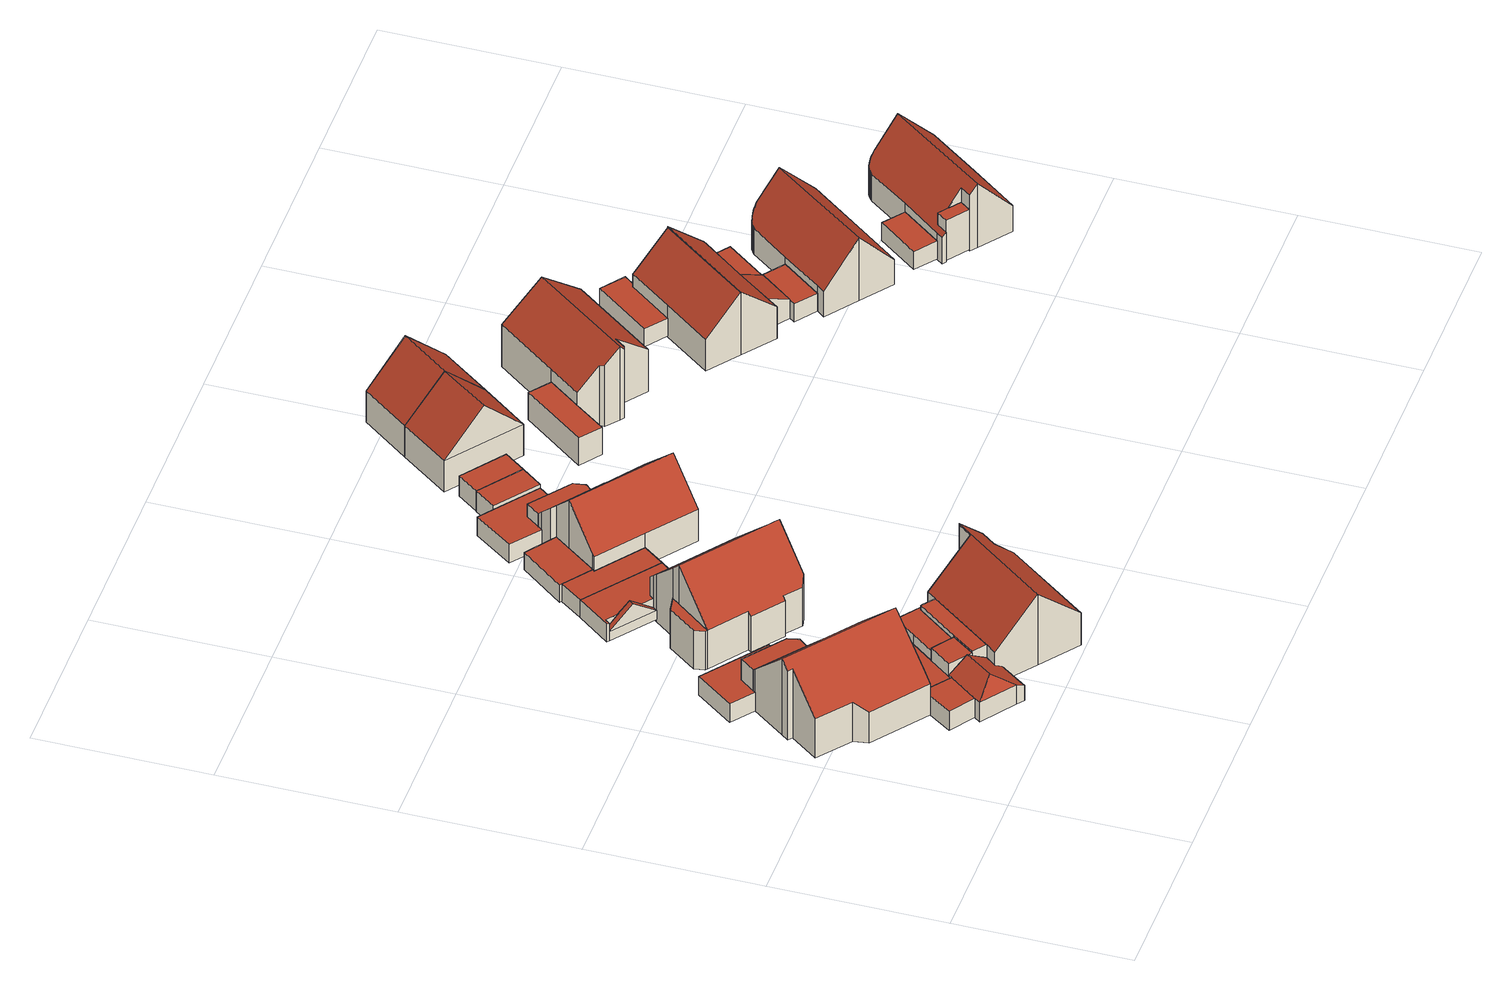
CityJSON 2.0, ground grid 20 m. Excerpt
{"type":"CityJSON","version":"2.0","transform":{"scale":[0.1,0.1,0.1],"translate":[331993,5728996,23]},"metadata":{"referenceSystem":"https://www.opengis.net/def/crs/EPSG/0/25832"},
"CityObjects":{
"building1":{"type":"Building","attributes":{"Gemeindeschluessel":"05170048","Geometrietyp2DReferenz":"3000","function":"31001_1010"},"address":[{"country":"Germany","locality":"Wesel","thoroughfareNumber":"53","thoroughfareName":"Saturnweg"}],"children":["building1-1","building1-2"]},
"building1-1":{"type":"BuildingPart","attributes":{"roofType":"3100","measuredHeight":10.25},"parents":["building1"],"geometry":[{"type":"Solid","lod":"2","boundaries":[[[[0,1,2,3]],[[4,5,1,0]],[[6,7,5,4]],[[8,9,7,6]],[[10,11,9,8]],[[12,13,11,10]],[[14,15,13,12]],[[16,17,15,14]],[[18,19,17,16]],[[20,21,19,18]],[[22,23,21,20]],[[24,25,26,27]],[[28,29,25,24]],[[30,31,29,28]],[[32,33,31,30]],[[3,2,33,32]],[[3,32,30,28,24,27,22,20,18,0]],[[16,14,12,10,8,6,4,0,18]],[[1,5,7,9,11,13,15,17,19,21,23,26,25,29,31,33,2]],[[27,26,23,22]]]],"semantics":{"surfaces":[{"type":"WallSurface"},{"type":"RoofSurface"},{"type":"GroundSurface"},{"type":"ClosureSurface"}],"values":[[0,0,0,0,0,0,0,0,0,0,0,0,0,0,0,0,1,1,2,3]]}}]},
"building1-2":{"type":"BuildingPart","attributes":{"roofType":"1000","measuredHeight":5.25},"parents":["building1"],"geometry":[{"type":"Solid","lod":"2","boundaries":[[[[34,35,23,22]],[[36,37,35,34]],[[38,39,37,36]],[[40,41,39,38]],[[27,26,41,40]],[[40,38,36,34,22,27]],[[35,37,39,41,26,23]],[[22,23,26,27]]]],"semantics":{"surfaces":[{"type":"WallSurface"},{"type":"RoofSurface"},{"type":"GroundSurface"},{"type":"ClosureSurface"}],"values":[[0,0,0,0,0,1,2,3]]}}]},
"building2":{"type":"Building","attributes":{"Gemeindeschluessel":"05170048","Geometrietyp2DReferenz":"3000","function":"51009_1610"},"children":["building2-1","building2-2"]},
"building2-1":{"type":"BuildingPart","attributes":{"roofType":"5000","measuredHeight":4.12},"parents":["building2"],"geometry":[{"type":"Solid","lod":"2","boundaries":[[[[42,43,44,45]],[[46,47,43,42]],[[48,49,47,46]],[[50,51,49,48]],[[52,53,51,50]],[[54,55,53,52]],[[56,57,55,54]],[[58,59,57,56]],[[60,61,62,63]],[[45,44,61,60]],[[45,60,63,58,56,64]],[[56,54,64]],[[54,52,50,48,46,42,45,64]],[[43,47,49,51,53,55,57,59,62,61,44]],[[63,62,59,58]]]],"semantics":{"surfaces":[{"type":"WallSurface"},{"type":"RoofSurface"},{"type":"GroundSurface"},{"type":"ClosureSurface"}],"values":[[0,0,0,0,0,0,0,0,0,0,1,1,1,2,3]]}}]},
"building2-2":{"type":"BuildingPart","attributes":{"roofType":"1000","measuredHeight":2.57},"parents":["building2"],"geometry":[{"type":"Solid","lod":"2","boundaries":[[[[65,7,66,67]],[[68,5,7,65]],[[63,62,5,68]],[[67,66,59,58]],[[63,68,65,67,58]],[[7,5,62,59,66]],[[58,59,62,63]]]],"semantics":{"surfaces":[{"type":"WallSurface"},{"type":"RoofSurface"},{"type":"GroundSurface"},{"type":"ClosureSurface"}],"values":[[0,0,0,0,1,2,3]]}}]},
"building3":{"type":"Building","attributes":{"Geometrietyp2DReferenz":"3000","Gemeindeschluessel":"05170048","function":"31001_2463","roofType":"1000","measuredHeight":2.54},"address":[{"country":"Germany","locality":"Wesel","thoroughfareNumber":"53","thoroughfareName":"Saturnweg"}],"geometry":[{"type":"Solid","lod":"2","boundaries":[[[[69,70,71,72]],[[73,74,70,69]],[[75,37,74,73]],[[76,35,37,75]],[[77,21,35,76]],[[72,71,21,77]],[[76,75,73,69,72,77]],[[70,74,37,35,21,71]]]],"semantics":{"surfaces":[{"type":"WallSurface"},{"type":"RoofSurface"},{"type":"GroundSurface"}],"values":[[0,0,0,0,0,0,1,2]]}}]},
"building4":{"type":"Building","attributes":{"Geometrietyp2DReferenz":"3000","Gemeindeschluessel":"05170048","function":"31001_1010","roofType":"1000","measuredHeight":3.97},"address":[{"country":"Germany","locality":"Wesel","thoroughfareNumber":"49","thoroughfareName":"Saturnweg"}],"geometry":[{"type":"Solid","lod":"2","boundaries":[[[[78,79,80,81]],[[82,83,79,78]],[[84,85,83,82]],[[81,80,85,84]],[[82,78,81,84]],[[79,83,85,80]]]],"semantics":{"surfaces":[{"type":"WallSurface"},{"type":"RoofSurface"},{"type":"GroundSurface"}],"values":[[0,0,0,0,1,2]]}}]},
"building5":{"type":"Building","attributes":{"Gemeindeschluessel":"05170048","Geometrietyp2DReferenz":"3000","function":"31001_2463"},"address":[{"country":"Germany","locality":"Wesel","thoroughfareNumber":"53","thoroughfareName":"Saturnweg"}],"children":["building5-1","building5-2"]},
"building5-1":{"type":"BuildingPart","attributes":{"roofType":"1000","measuredHeight":2.34},"parents":["building5"],"geometry":[{"type":"Solid","lod":"2","boundaries":[[[[86,87,88,89]],[[90,80,91,92]],[[93,85,80,90]],[[94,95,85,93]],[[89,88,95,94]],[[93,90,92,86,89,94]],[[87,91,80,85,95,88]],[[91,87,86,92]]]],"semantics":{"surfaces":[{"type":"WallSurface"},{"type":"RoofSurface"},{"type":"GroundSurface"},{"type":"ClosureSurface"}],"values":[[0,0,0,0,0,1,2,3]]}}]},
"building5-2":{"type":"BuildingPart","attributes":{"roofType":"1000","measuredHeight":2.37},"address":[{"country":"Germany","locality":"Wesel","thoroughfareNumber":"53","thoroughfareName":"Saturnweg"}],"parents":["building5"],"geometry":[{"type":"MultiSurface","lod":"2","boundaries":[[[96,97,33,98]],[[92,99,97,96]],[[98,33,2,86]],[[92,96,98,86]],[[97,99,2,33]],[[91,87,2,99]],[[92,86,87,91]]],"semantics":{"surfaces":[{"type":"WallSurface"},{"type":"RoofSurface"},{"type":"GroundSurface"},{"type":"ClosureSurface"}],"values":[0,0,0,1,2,0,3]}}]},
"building6":{"type":"Building","attributes":{"Geometrietyp2DReferenz":"3000","Gemeindeschluessel":"05170048","function":"31001_2463","roofType":"1000","measuredHeight":3.61},"address":[{"country":"Germany","locality":"Wesel","thoroughfareNumber":"49","thoroughfareName":"Saturnweg"}],"geometry":[{"type":"Solid","lod":"2","boundaries":[[[[100,97,99,101]],[[102,103,97,100]],[[104,105,103,102]],[[106,107,105,104]],[[108,109,107,106]],[[110,111,109,108]],[[112,113,111,110]],[[101,99,113,112]],[[110,108,106,104,102,100,101,112]],[[97,103,105,107,109,111,113,99]]]],"semantics":{"surfaces":[{"type":"WallSurface"},{"type":"RoofSurface"},{"type":"GroundSurface"}],"values":[[0,0,0,0,0,0,0,0,1,2]]}}]},
"building7":{"type":"Building","attributes":{"Gemeindeschluessel":"05170048","Geometrietyp2DReferenz":"3000","function":"31001_1010"},"address":[{"country":"Germany","locality":"Wesel","thoroughfareNumber":"49","thoroughfareName":"Saturnweg"},{"country":"Germany","locality":"Wesel","thoroughfareNumber":"47","thoroughfareName":"Saturnweg"}],"children":["building7-1","building7-2"]},
"building7-1":{"type":"BuildingPart","attributes":{"roofType":"3100","measuredHeight":9.47},"parents":["building7"],"geometry":[{"type":"Solid","lod":"2","boundaries":[[[[114,49,115,116]],[[117,47,49,114]],[[118,119,120,121]],[[122,123,119,118]],[[124,125,123,122]],[[126,127,125,124]],[[128,129,127,126]],[[130,131,129,128]],[[132,133,131,130]],[[134,135,133,132]],[[116,115,135,134]],[[124,122,118,121,117,114,116,126]],[[134,132,130,128,126,116]],[[49,47,120,119,123,125,127,129,131,133,135,115]],[[121,120,47,117]]]],"semantics":{"surfaces":[{"type":"WallSurface"},{"type":"RoofSurface"},{"type":"GroundSurface"},{"type":"ClosureSurface"}],"values":[[0,0,0,0,0,0,0,0,0,0,0,1,1,2,3]]}}]},
"building7-2":{"type":"BuildingPart","attributes":{"roofType":"1000","measuredHeight":4.3},"parents":["building7"],"geometry":[{"type":"Solid","lod":"2","boundaries":[[[[136,43,47,117]],[[137,111,43,136]],[[138,109,111,137]],[[139,107,109,138]],[[121,120,107,139]],[[138,137,136,117,121,139]],[[47,43,111,109,107,120]],[[117,47,120,121]]]],"semantics":{"surfaces":[{"type":"WallSurface"},{"type":"RoofSurface"},{"type":"GroundSurface"},{"type":"ClosureSurface"}],"values":[[0,0,0,0,0,1,2,3]]}}]},
"building8":{"type":"Building","attributes":{"Gemeindeschluessel":"05170048","Geometrietyp2DReferenz":"3000","function":"31001_1010"},"address":[{"country":"Germany","locality":"Wesel","thoroughfareNumber":"55","thoroughfareName":"Saturnweg"}],"children":["building8-1","building8-2"]},
"building8-1":{"type":"BuildingPart","attributes":{"roofType":"3100","measuredHeight":10.36},"parents":["building8"],"geometry":[{"type":"MultiSurface","lod":"2","boundaries":[[[140,141,142,143]],[[144,145,141,140]],[[146,147,145,144]],[[148,149,147,146]],[[150,151,149,148]],[[152,153,151,150]],[[154,155,153,152]],[[156,157,155,154]],[[158,159,157,156]],[[160,161,159,158]],[[162,163,161,160]],[[164,165,163,162]],[[166,167,165,164]],[[168,169,167,166]],[[170,171,169,168]],[[172,173,171,170]],[[172,170,168,166,164,162,160,158,174]],[[156,154,152,150,148,146,144,140,143,174,158]],[[175,142,141,145,147,149,151,153,155,157,159,161,163,165,167,169,171,173]],[[174,176,172]],[[172,176,175,173]],[[174,143,177,176]],[[175,176,177,142]]],"semantics":{"surfaces":[{"type":"WallSurface"},{"type":"RoofSurface"},{"type":"GroundSurface"},{"type":"ClosureSurface"}],"values":[0,0,0,0,0,0,0,0,0,0,0,0,0,0,0,0,1,1,2,0,3,0,3]}}]},
"building8-2":{"type":"BuildingPart","attributes":{"roofType":"1000","measuredHeight":5.12},"parents":["building8"],"geometry":[{"type":"MultiSurface","lod":"2","boundaries":[[[178,179,180,181]],[[182,183,179,178]],[[177,142,183,182]],[[181,180,173,172]],[[177,182,178,181,172]],[[179,183,142,173,180]],[[176,172,173,175]],[[177,176,175,142]]],"semantics":{"surfaces":[{"type":"WallSurface"},{"type":"RoofSurface"},{"type":"GroundSurface"},{"type":"ClosureSurface"}],"values":[0,0,0,0,1,2,3,3]}}]},
"building9":{"type":"Building","attributes":{"Gemeindeschluessel":"05170048","Geometrietyp2DReferenz":"3000","function":"31001_2463"},"address":[{"country":"Germany","locality":"Wesel","thoroughfareNumber":"55","thoroughfareName":"Saturnweg"}],"children":["building9-1","building9-2"]},
"building9-1":{"type":"BuildingPart","attributes":{"roofType":"1000","measuredHeight":2.39},"parents":["building9"],"geometry":[{"type":"MultiSurface","lod":"2","boundaries":[[[184,185,186,187]],[[188,189,190,191]],[[192,193,189,188]],[[194,195,193,192]],[[196,197,195,194]],[[187,186,197,196]],[[194,192,188,191,198,184,187,196]],[[185,199,190,189,193,195,197,186]],[[184,200,201]],[[202,198,203]],[[201,203,199,185]],[[200,202,203,201]],[[198,191,204,203]],[[203,204,190,199]]],"semantics":{"surfaces":[{"type":"WallSurface"},{"type":"RoofSurface"},{"type":"GroundSurface"},{"type":"ClosureSurface"}],"values":[0,0,0,0,0,0,1,2,0,0,3,3,0,3]}}]},
"building9-2":{"type":"BuildingPart","attributes":{"roofType":"3100","measuredHeight":3.56},"address":[{"country":"Germany","locality":"Wesel","thoroughfareNumber":"55","thoroughfareName":"Saturnweg"}],"parents":["building9"],"geometry":[{"type":"MultiSurface","lod":"2","boundaries":[[[205,206,185,201]],[[204,190,206,205]],[[205,207,204]],[[204,207,208,203]],[[201,208,207,205]],[[199,185,206,190]],[[204,203,199,190]],[[203,201,185,199]],[[200,202,208]],[[203,202,200,201]]],"semantics":{"surfaces":[{"type":"WallSurface"},{"type":"RoofSurface"},{"type":"GroundSurface"},{"type":"ClosureSurface"}],"values":[0,0,0,1,1,2,3,3,0,3]}}]},
"building10":{"type":"Building","attributes":{"Geometrietyp2DReferenz":"3000","Gemeindeschluessel":"05170048","function":"31001_2463","roofType":"1000","measuredHeight":2.43},"address":[{"country":"Germany","locality":"Wesel","thoroughfareNumber":"57","thoroughfareName":"Saturnweg"}],"geometry":[{"type":"Solid","lod":"2","boundaries":[[[[209,210,211,212]],[[194,195,210,209]],[[192,193,195,194]],[[213,214,193,192]],[[215,216,214,213]],[[212,211,216,215]],[[213,192,194,209,212,215]],[[210,195,193,214,216,211]]]],"semantics":{"surfaces":[{"type":"WallSurface"},{"type":"RoofSurface"},{"type":"GroundSurface"}],"values":[[0,0,0,0,0,0,1,2]]}}]},
"building11":{"type":"Building","attributes":{"Geometrietyp2DReferenz":"3000","Gemeindeschluessel":"05170048","function":"51009_1610","roofType":"1000","measuredHeight":2.36},"geometry":[{"type":"Solid","lod":"2","boundaries":[[[[217,218,219,220]],[[215,221,218,217]],[[213,222,221,215]],[[223,224,222,213]],[[225,226,224,223]],[[220,219,226,225]],[[223,213,215,217,220,225]],[[218,221,222,224,226,219]]]],"semantics":{"surfaces":[{"type":"WallSurface"},{"type":"RoofSurface"},{"type":"GroundSurface"}],"values":[[0,0,0,0,0,0,1,2]]}}]},
"building12":{"type":"Building","attributes":{"Gemeindeschluessel":"05170048","Geometrietyp2DReferenz":"3000","function":"31001_1010"},"address":[{"country":"Germany","locality":"Wesel","thoroughfareNumber":"57","thoroughfareName":"Saturnweg"}],"children":["building12-1","building12-2"]},
"building12-1":{"type":"BuildingPart","attributes":{"roofType":"3100","measuredHeight":8.77},"parents":["building12"],"geometry":[{"type":"Solid","lod":"2","boundaries":[[[[227,228,229,230]],[[231,210,228,227]],[[232,211,210,231]],[[233,216,211,232]],[[234,235,216,233]],[[236,237,235,234]],[[238,239,237,236]],[[240,241,239,238]],[[242,243,241,240]],[[244,245,246,247]],[[248,249,245,244]],[[250,251,249,248]],[[230,229,251,250]],[[250,248,244,247,242,240,238,236,234,230]],[[233,232,231,227,230,234]],[[228,210,211,216,235,237,239,241,243,246,245,249,251,229]],[[247,246,243,242]]]],"semantics":{"surfaces":[{"type":"WallSurface"},{"type":"RoofSurface"},{"type":"GroundSurface"},{"type":"ClosureSurface"}],"values":[[0,0,0,0,0,0,0,0,0,0,0,0,0,1,1,2,3]]}}]},
"building12-2":{"type":"BuildingPart","attributes":{"roofType":"1000","measuredHeight":4.29},"parents":["building12"],"geometry":[{"type":"Solid","lod":"2","boundaries":[[[[252,253,243,242]],[[254,255,253,252]],[[256,257,255,254]],[[258,259,257,256]],[[247,246,259,258]],[[258,256,254,252,242,247]],[[253,255,257,259,246,243]],[[242,243,246,247]]]],"semantics":{"surfaces":[{"type":"WallSurface"},{"type":"RoofSurface"},{"type":"GroundSurface"},{"type":"ClosureSurface"}],"values":[[0,0,0,0,0,1,2,3]]}}]},
"building13":{"type":"Building","attributes":{"Geometrietyp2DReferenz":"3000","Gemeindeschluessel":"05170048","function":"31001_2463","roofType":"1000","measuredHeight":2.51},"address":[{"country":"Germany","locality":"Wesel","thoroughfareNumber":"57","thoroughfareName":"Saturnweg"}],"geometry":[{"type":"Solid","lod":"2","boundaries":[[[[260,261,262,263]],[[264,265,261,260]],[[266,267,265,264]],[[268,269,267,266]],[[270,271,269,268]],[[272,273,271,270]],[[263,262,273,272]],[[270,268,266,264,260,263,272]],[[261,265,267,269,271,273,262]]]],"semantics":{"surfaces":[{"type":"WallSurface"},{"type":"RoofSurface"},{"type":"GroundSurface"}],"values":[[0,0,0,0,0,0,0,1,2]]}}]},
"building14":{"type":"Building","attributes":{"Geometrietyp2DReferenz":"3000","Gemeindeschluessel":"05170048","function":"31001_2463","roofType":"1000","measuredHeight":2.87},"address":[{"country":"Germany","locality":"Wesel","thoroughfareNumber":"61","thoroughfareName":"Saturnweg"}],"geometry":[{"type":"Solid","lod":"2","boundaries":[[[[274,275,276,277]],[[278,279,275,274]],[[280,281,279,278]],[[277,276,281,280]],[[278,274,277,280]],[[275,279,281,276]]]],"semantics":{"surfaces":[{"type":"WallSurface"},{"type":"RoofSurface"},{"type":"GroundSurface"}],"values":[[0,0,0,0,1,2]]}}]},
"building15":{"type":"Building","attributes":{"Geometrietyp2DReferenz":"3000","Gemeindeschluessel":"05170048","function":"31001_2463","roofType":"1000","measuredHeight":2.75},"address":[{"country":"Germany","locality":"Wesel","thoroughfareNumber":"59","thoroughfareName":"Saturnweg"}],"geometry":[{"type":"Solid","lod":"2","boundaries":[[[[282,283,284,285]],[[274,286,283,282]],[[277,287,286,274]],[[285,284,287,277]],[[274,282,285,277]],[[283,286,287,284]]]],"semantics":{"surfaces":[{"type":"WallSurface"},{"type":"RoofSurface"},{"type":"GroundSurface"}],"values":[[0,0,0,0,1,2]]}}]},
"building16":{"type":"Building","attributes":{"Geometrietyp2DReferenz":"3000","Gemeindeschluessel":"05170048","function":"31001_1010","roofType":"3100","measuredHeight":9.21},"address":[{"country":"Germany","locality":"Wesel","thoroughfareNumber":"59","thoroughfareName":"Saturnweg"}],"geometry":[{"type":"Solid","lod":"2","boundaries":[[[[288,289,290,291]],[[292,293,289,288]],[[294,295,293,292]],[[291,290,295,294]],[[288,296,292]],[[294,297,291]],[[291,297,296,288]],[[292,296,297,294]],[[289,293,295,290]]]],"semantics":{"surfaces":[{"type":"WallSurface"},{"type":"RoofSurface"},{"type":"GroundSurface"}],"values":[[0,0,0,0,0,0,1,1,2]]}}]},
"building17":{"type":"Building","attributes":{"Geometrietyp2DReferenz":"3000","Gemeindeschluessel":"05170048","function":"31001_2463","roofType":"1000","measuredHeight":3.71},"address":[{"country":"Germany","locality":"Wesel","thoroughfareNumber":"327","thoroughfareName":"Reeser Landstraße"}],"geometry":[{"type":"Solid","lod":"2","boundaries":[[[[298,299,300,301]],[[302,303,299,298]],[[304,305,303,302]],[[306,307,305,304]],[[301,300,307,306]],[[304,302,298,301,306]],[[299,303,305,307,300]]]],"semantics":{"surfaces":[{"type":"WallSurface"},{"type":"RoofSurface"},{"type":"GroundSurface"}],"values":[[0,0,0,0,0,1,2]]}}]},
"building18":{"type":"Building","attributes":{"Geometrietyp2DReferenz":"3000","Gemeindeschluessel":"05170048","function":"31001_1010","roofType":"3100","measuredHeight":9.17},"address":[{"country":"Germany","locality":"Wesel","thoroughfareNumber":"61","thoroughfareName":"Saturnweg"}],"geometry":[{"type":"Solid","lod":"2","boundaries":[[[[291,290,308,309]],[[294,295,290,291]],[[310,311,295,294]],[[309,308,311,310]],[[291,297,294]],[[310,312,309]],[[309,312,297,291]],[[294,297,312,310]],[[290,295,311,308]]]],"semantics":{"surfaces":[{"type":"WallSurface"},{"type":"RoofSurface"},{"type":"GroundSurface"}],"values":[[0,0,0,0,0,0,1,1,2]]}}]},
"building19":{"type":"Building","attributes":{"Geometrietyp2DReferenz":"3000","Gemeindeschluessel":"05170048","function":"31001_1010","roofType":"3100","measuredHeight":9.81},"address":[{"country":"Germany","locality":"Wesel","thoroughfareNumber":"327","thoroughfareName":"Reeser Landstraße"}],"geometry":[{"type":"Solid","lod":"2","boundaries":[[[[313,314,315,316]],[[317,318,314,313]],[[319,320,318,317]],[[321,322,320,319]],[[323,324,322,321]],[[325,326,324,323]],[[327,328,326,325]],[[329,330,328,327]],[[331,332,330,329]],[[333,334,332,331]],[[335,336,334,333]],[[316,315,336,335]],[[316,335,333,331,329,327,313]],[[325,323,321,319,317,313,327]],[[314,318,320,322,324,326,328,330,332,334,336,315]]]],"semantics":{"surfaces":[{"type":"WallSurface"},{"type":"RoofSurface"},{"type":"GroundSurface"}],"values":[[0,0,0,0,0,0,0,0,0,0,0,0,1,1,2]]}}]},
"building20":{"type":"Building","attributes":{"Geometrietyp2DReferenz":"3000","Gemeindeschluessel":"05170048","function":"31001_1010","roofType":"2100","measuredHeight":8.34},"address":[{"country":"Germany","locality":"Wesel","thoroughfareNumber":"325","thoroughfareName":"Reeser Landstraße"}],"geometry":[{"type":"Solid","lod":"2","boundaries":[[[[337,338,339,340]],[[341,342,338,337]],[[343,344,342,341]],[[345,346,344,343]],[[347,348,346,345]],[[340,339,348,347]],[[345,343,341,337,340,347]],[[338,342,344,346,348,339]]]],"semantics":{"surfaces":[{"type":"WallSurface"},{"type":"RoofSurface"},{"type":"GroundSurface"}],"values":[[0,0,0,0,0,0,1,2]]}}]},
"building21":{"type":"Building","attributes":{"Geometrietyp2DReferenz":"3000","Gemeindeschluessel":"05170048","function":"31001_2463","roofType":"1000","measuredHeight":2.46},"address":[{"country":"Germany","locality":"Wesel","thoroughfareNumber":"325","thoroughfareName":"Reeser Landstraße"}],"geometry":[{"type":"Solid","lod":"2","boundaries":[[[[349,350,351,352]],[[353,354,350,349]],[[355,356,354,353]],[[357,358,356,355]],[[359,360,358,357]],[[352,351,360,359]],[[357,355,353,349,352,359]],[[350,354,356,358,360,351]]]],"semantics":{"surfaces":[{"type":"WallSurface"},{"type":"RoofSurface"},{"type":"GroundSurface"}],"values":[[0,0,0,0,0,0,1,2]]}}]},
"building22":{"type":"Building","attributes":{"Geometrietyp2DReferenz":"3000","Gemeindeschluessel":"05170048","function":"31001_1010","roofType":"2100","measuredHeight":8.5},"address":[{"country":"Germany","locality":"Wesel","thoroughfareNumber":"323","thoroughfareName":"Reeser Landstraße"}],"geometry":[{"type":"Solid","lod":"2","boundaries":[[[[361,362,363,364]],[[365,366,362,361]],[[367,338,366,365]],[[368,339,338,367]],[[369,370,339,368]],[[371,372,370,369]],[[364,363,372,371]],[[369,368,367,365,361,364,371]],[[362,366,338,339,370,372,363]]]],"semantics":{"surfaces":[{"type":"WallSurface"},{"type":"RoofSurface"},{"type":"GroundSurface"}],"values":[[0,0,0,0,0,0,0,1,2]]}}]},
"building23":{"type":"Building","attributes":{"Geometrietyp2DReferenz":"3000","Gemeindeschluessel":"05170048","function":"31001_1010","roofType":"2100","measuredHeight":4.19},"address":[{"country":"Germany","locality":"Wesel","thoroughfareNumber":"323","thoroughfareName":"Reeser Landstraße"}],"geometry":[{"type":"Solid","lod":"2","boundaries":[[[[373,362,374,375]],[[376,363,362,373]],[[377,378,363,376]],[[379,380,378,377]],[[375,374,380,379]],[[377,376,373,375,379]],[[362,363,378,380,374]]]],"semantics":{"surfaces":[{"type":"WallSurface"},{"type":"RoofSurface"},{"type":"GroundSurface"}],"values":[[0,0,0,0,0,1,2]]}}]},
"building24":{"type":"Building","attributes":{"Geometrietyp2DReferenz":"3000","Gemeindeschluessel":"05170048","function":"31001_2463","roofType":"1000","measuredHeight":2.49},"address":[{"country":"Germany","locality":"Wesel","thoroughfareNumber":"321","thoroughfareName":"Reeser Landstraße"}],"geometry":[{"type":"Solid","lod":"2","boundaries":[[[[381,382,383,384]],[[385,386,382,381]],[[387,388,386,385]],[[389,390,388,387]],[[391,392,390,389]],[[393,394,392,391]],[[384,383,394,393]],[[391,389,387,385,381,384,393]],[[382,386,388,390,392,394,383]]]],"semantics":{"surfaces":[{"type":"WallSurface"},{"type":"RoofSurface"},{"type":"GroundSurface"}],"values":[[0,0,0,0,0,0,0,1,2]]}}]},
"building25":{"type":"Building","attributes":{"Geometrietyp2DReferenz":"3000","Gemeindeschluessel":"05170048","function":"31001_2463","roofType":"1000","measuredHeight":2.5},"address":[{"country":"Germany","locality":"Wesel","thoroughfareNumber":"323","thoroughfareName":"Reeser Landstraße"}],"geometry":[{"type":"Solid","lod":"2","boundaries":[[[[395,396,372,397]],[[385,398,396,395]],[[381,378,398,385]],[[399,363,378,381]],[[397,372,363,399]],[[381,385,395,397,399]],[[396,398,378,363,372]]]],"semantics":{"surfaces":[{"type":"WallSurface"},{"type":"RoofSurface"},{"type":"GroundSurface"}],"values":[[0,0,0,0,0,1,2]]}}]},
"building26":{"type":"Building","attributes":{"Geometrietyp2DReferenz":"3000","Gemeindeschluessel":"05170048","function":"31001_1010","roofType":"3100","measuredHeight":8.52},"address":[{"country":"Germany","locality":"Wesel","thoroughfareNumber":"321","thoroughfareName":"Reeser Landstraße"}],"geometry":[{"type":"Solid","lod":"2","boundaries":[[[[400,401,402,403]],[[404,405,401,400]],[[406,390,405,404]],[[407,388,390,406]],[[408,409,388,407]],[[410,411,409,408]],[[412,413,411,410]],[[414,415,413,412]],[[416,417,415,414]],[[418,419,417,416]],[[420,421,419,418]],[[422,423,421,420]],[[424,425,423,422]],[[426,427,425,424]],[[428,429,427,426]],[[430,431,429,428]],[[432,433,431,430]],[[434,435,433,432]],[[436,437,435,434]],[[403,402,437,436]],[[403,436,434,400]],[[432,430,428,426,424,422,420,418,416,414,412,410,408,407,406,404,400,434]],[[401,405,390,388,409,411,413,415,417,419,421,423,425,427,429,431,433,435,437,402]]]],"semantics":{"surfaces":[{"type":"WallSurface"},{"type":"RoofSurface"},{"type":"GroundSurface"}],"values":[[0,0,0,0,0,0,0,0,0,0,0,0,0,0,0,0,0,0,0,0,1,1,2]]}}]},
"building27":{"type":"Building","attributes":{"Geometrietyp2DReferenz":"3000","Gemeindeschluessel":"05170048","function":"31001_2463","roofType":"1000","measuredHeight":2.48},"address":[{"country":"Germany","locality":"Wesel","thoroughfareNumber":"319","thoroughfareName":"Reeser Landstraße"}],"geometry":[{"type":"Solid","lod":"2","boundaries":[[[[438,439,440,441]],[[442,443,439,438]],[[444,445,443,442]],[[441,440,445,444]],[[442,438,441,444]],[[439,443,445,440]]]],"semantics":{"surfaces":[{"type":"WallSurface"},{"type":"RoofSurface"},{"type":"GroundSurface"}],"values":[[0,0,0,0,1,2]]}}]},
"building28":{"type":"Building","attributes":{"Gemeindeschluessel":"05170048","Geometrietyp2DReferenz":"3000","function":"31001_1010"},"address":[{"country":"Germany","locality":"Wesel","thoroughfareNumber":"319","thoroughfareName":"Reeser Landstraße"}],"children":["building28-1","building28-2"]},
"building28-1":{"type":"BuildingPart","attributes":{"roofType":"3100","measuredHeight":8.63},"parents":["building28"],"geometry":[{"type":"MultiSurface","lod":"2","boundaries":[[[446,447,448,449]],[[450,451,447,446]],[[452,453,451,450]],[[454,455,456,457]],[[458,459,455,454]],[[460,461,459,458]],[[462,463,461,460]],[[464,465,463,462]],[[466,467,465,464]],[[468,469,467,466]],[[470,471,469,468]],[[472,473,471,470]],[[474,475,473,472]],[[476,477,475,474]],[[478,479,477,476]],[[480,481,479,478]],[[482,483,481,480]],[[484,485,483,482]],[[486,487,485,484]],[[488,489,487,486]],[[490,491,489,488]],[[492,493,491,490]],[[449,448,493,492]],[[446,449,492,490,488,450]],[[486,484,482,480,478,476,474,472,470,468,466,464,462,460,458,454,457,494,495,452,450,488]],[[447,451,453,496,497,456,455,459,461,463,465,467,469,471,473,475,477,479,481,483,485,487,489,491,493,448]],[[498,499,496,453]],[[452,495,500,501]],[[501,500,499,498]],[[499,502,497,496]],[[495,503,500]],[[500,503,494,502,499]],[[502,504,456,497]],[[494,457,504,502]]],"semantics":{"surfaces":[{"type":"WallSurface"},{"type":"RoofSurface"},{"type":"GroundSurface"},{"type":"ClosureSurface"}],"values":[0,0,0,0,0,0,0,0,0,0,0,0,0,0,0,0,0,0,0,0,0,0,0,1,1,2,0,0,3,0,0,3,0,3]}}]},
"building28-2":{"type":"BuildingPart","attributes":{"roofType":"1000","measuredHeight":5.46},"address":[{"country":"Germany","locality":"Wesel","thoroughfareNumber":"319","thoroughfareName":"Reeser Landstraße"}],"parents":["building28"],"geometry":[{"type":"MultiSurface","lod":"2","boundaries":[[[505,504,498,501]],[[500,506,505,501]],[[502,499,498,504]],[[505,506,494,457]],[[502,504,457,494]],[[506,503,494]],[[494,503,500,499,502]],[[500,501,498,499]]],"semantics":{"surfaces":[{"type":"WallSurface"},{"type":"RoofSurface"},{"type":"GroundSurface"},{"type":"ClosureSurface"}],"values":[0,1,2,0,3,0,3,3]}}]}
},
"vertices":[
[146,168,113],[146,168,10],[157,183,10],[157,183,95],[116,128,63],[116,128,10],[109,119,52],[109,119,10],[47,166,51],[47,166,10],[44,183,63],[44,183,10],[7,212,63],[7,212,10],[31,244,103],[31,244,10],[26,248,103],[26,248,10],[32,256,113],[32,256,10],[61,294,66],[61,294,10],[63,297,63],[63,297,10],[130,245,63],[130,245,10],[117,256,10],[117,256,63],[135,252,54],[135,252,10],[183,216,54],[183,216,10],[175,206,66],[175,206,10],
[76,314,63],[76,314,10],[121,280,63],[121,280,10],[122,279,63],[122,279,10],[125,266,63],[125,266,10],
[171,93,48],[171,93,10],[166,97,10],[166,97,52],[186,82,36],[186,82,10],[176,70,36],[176,70,10],[184,65,30],[184,65,10],[161,33,30],[161,33,10],[153,39,36],[153,39,10],[114,67,36],[114,67,10],[119,74,36],[119,74,10],[147,111,36],[147,111,10],[144,107,10],[144,107,36],[143,65,52],
[109,119,36],[91,93,10],[91,93,36],[116,128,36],
[68,358,35],[68,358,10],[35,314,10],[35,314,35],[139,304,35],[139,304,10],[121,280,35],[76,314,35],[61,294,35],
[190,119,51],[190,119,11],[166,136,11],[166,136,51],[171,93,51],[171,93,11],[147,111,51],[147,111,11],
[157,183,34],[157,183,11],[116,128,11],[116,128,34],[166,136,34],[186,162,11],[186,162,34],[147,111,34],[144,107,34],[144,107,11],
[203,185,34],[203,185,10],[175,206,34],[186,162,10],
[203,185,47],[186,162,47],[204,187,47],[204,187,10],[230,168,47],[230,168,10],[228,165,47],[228,165,10],[226,166,47],[226,166,10],[190,119,47],[190,119,10],[166,136,47],[166,136,10],
[176,70,53],[220,37,10],[220,37,105],[186,82,53],[249,166,53],[249,166,10],[241,155,10],[241,155,53],[292,133,104],[292,133,10],[304,149,104],[304,149,10],[305,149,105],[305,149,10],[328,131,78],[328,131,10],[316,115,78],[316,115,10],[336,100,53],[336,100,10],[264,4,53],[264,4,10],
[171,93,53],[190,119,53],[226,166,53],[228,165,53],
[169,435,73],[169,435,9],[151,412,9],[151,412,101],[173,440,67],[173,440,9],[177,445,61],[177,445,9],[209,420,61],[209,420,9],[262,380,61],[262,380,9],[265,360,75],[265,360,9],[248,337,103],[248,337,9],[252,334,103],[252,334,9],[246,326,113],[246,326,9],[219,291,69],[219,291,9],[208,289,61],[208,289,9],[189,304,61],[189,304,9],[186,301,57],[186,301,9],[152,327,57],[152,327,9],[154,331,61],[154,331,9],[112,362,61],[112,362,9],[144,403,113],[144,403,9],[144,403,61],[151,412,61],
[108,376,61],[108,376,9],[110,364,9],[110,364,61],[133,409,61],[133,409,9],
[173,440,36],[173,440,12],[177,445,12],[177,445,36],[119,474,36],[119,474,12],[121,472,12],[121,472,36],[148,512,36],[148,512,12],[231,449,36],[231,449,12],[209,420,36],[209,420,12],[125,477,36],[125,477,12],[161,449,36],[173,440,24],[137,468,36],[125,477,24],[121,472,24],
[169,435,24],[169,435,12],[145,453,48],[149,458,48],
[249,473,36],[249,473,12],[197,512,12],[197,512,36],[167,538,36],[167,538,12],[199,514,36],[199,514,12],
[238,566,36],[238,566,13],[232,570,13],[232,570,36],[199,514,13],[167,538,13],[164,539,36],[164,539,13],[204,590,36],[204,590,13],
[303,432,55],[303,432,12],[331,468,12],[331,468,100],[249,473,55],[197,512,55],[199,514,57],[225,548,100],[225,548,12],[238,566,78],[238,566,12],[232,570,78],[232,570,12],[242,583,62],[242,583,12],[246,588,55],[246,588,12],[314,538,55],[314,538,12],[300,548,12],[300,548,55],[317,541,50],[317,541,12],[361,508,51],[361,508,12],
[258,604,55],[258,604,12],[288,581,55],[288,581,12],[304,569,55],[304,569,12],[306,555,55],[306,555,12],
[242,653,38],[242,653,13],[209,608,13],[209,608,38],[258,641,38],[258,641,13],[306,605,38],[306,605,13],[288,581,38],[288,581,13],[258,604,38],[258,604,13],[242,583,38],[242,583,13],
[324,629,43],[324,629,15],[276,665,15],[276,665,43],[306,605,43],[306,605,15],[258,641,43],[258,641,15],
[342,653,43],[342,653,16],[294,689,16],[294,689,43],[324,629,16],[276,665,16],
[376,645,58],[376,645,16],[418,700,16],[418,700,58],[295,706,58],[295,706,16],[337,762,58],[337,762,16],[336,675,108],[377,731,108],
[388,589,44],[388,589,7],[412,571,7],[412,571,44],[443,661,44],[443,661,7],[466,643,44],[466,643,7],[438,606,44],[438,606,7],
[460,756,16],[460,756,58],[379,817,58],[379,817,16],[419,787,108],
[559,683,102],[559,683,4],[520,714,4],[520,714,61],[599,653,61],[599,653,4],[527,557,61],[527,557,4],[494,582,95],[494,582,4],[485,570,95],[485,570,4],[479,568,97],[479,568,4],[475,571,102],[475,571,4],[460,583,86],[460,583,4],[460,589,84],[460,589,4],[438,606,61],[438,606,4],[466,643,61],[466,643,4],
[599,479,100],[599,479,16],[677,583,16],[677,583,100],[563,506,58],[563,506,16],[604,560,58],[604,560,16],[642,610,58],[642,610,16],[644,608,61],[644,608,16],
[629,642,41],[629,642,17],[580,578,17],[580,578,41],[655,622,41],[655,622,17],[644,608,41],[644,608,17],[642,610,41],[642,610,17],[604,560,41],[604,560,17],
[646,466,59],[646,466,16],[675,505,16],[675,505,59],[635,451,59],[635,451,16],[599,479,101],[677,583,101],[713,555,59],[713,555,16],[710,551,59],[710,551,16],
[646,466,58],[670,448,16],[670,448,42],[675,505,58],[699,487,42],[699,487,16],[699,486,42],[699,486,16],
[699,487,41],[699,487,17],[699,486,17],[699,486,41],[700,488,41],[700,488,17],[724,470,41],[724,470,17],[689,424,41],[689,424,17],[665,442,41],[665,442,17],[670,448,41],[670,448,17],
[734,533,41],[734,533,16],[710,551,41],[700,488,16],[675,505,41],
[718,388,102],[718,388,17],[754,361,17],[754,361,51],[682,415,51],[682,415,17],[689,424,51],[724,470,51],[757,514,52],[757,514,17],[759,516,53],[759,516,17],[761,517,53],[761,517,17],[762,518,54],[762,518,17],[764,519,55],[764,519,17],[766,519,57],[766,519,17],[768,520,58],[768,520,17],[770,520,60],[770,520,17],[772,520,62],[772,520,17],[774,520,64],[774,520,17],[776,519,66],[776,519,17],[778,519,68],[778,519,17],[780,518,70],[780,518,17],[802,501,102],[802,501,17],[839,473,51],[839,473,17],
[818,395,41],[818,395,17],[783,349,17],[783,349,41],[842,377,41],[842,377,17],[807,331,41],[807,331,17],
[874,270,51],[874,270,16],[916,325,16],[916,325,51],[838,297,102],[838,297,16],[830,303,91],[830,303,16],[802,324,51],[802,324,16],[806,321,16],[806,321,56],[807,331,51],[807,331,16],[842,377,52],[842,377,16],[877,424,52],[877,424,16],[878,425,53],[878,425,16],[880,427,53],[880,427,16],[882,428,54],[882,428,16],[884,429,55],[884,429,16],[885,430,56],[885,430,16],[887,430,57],[887,430,16],[889,430,59],[889,430,16],[890,430,60],[890,430,16],[892,430,62],[892,430,16],[894,429,64],[894,429,16],[897,428,67],[897,428,16],[898,427,69],[898,427,16],[922,410,102],[922,410,16],[958,382,51],[958,382,16],[952,374,51],[952,374,16],[815,333,56],[839,315,91],[839,315,16],[815,333,16],[830,303,18],[839,315,18],[839,315,72],[830,303,72],[815,333,18],[826,325,72],[806,321,18],
[806,321,72],[815,333,72]
]}
